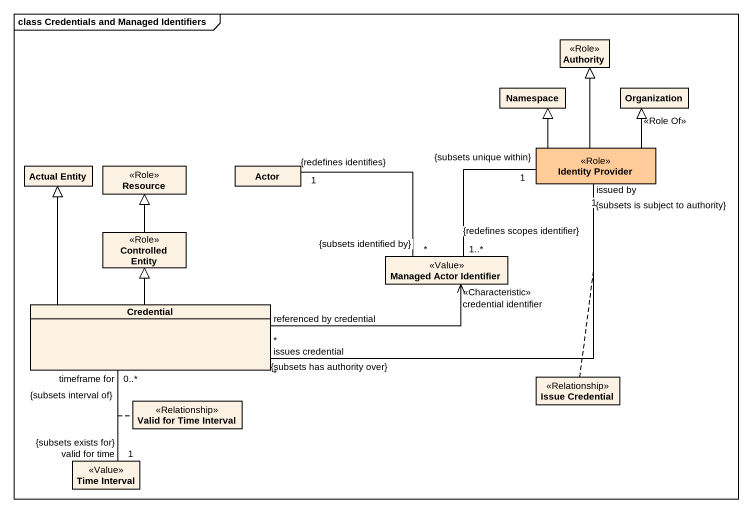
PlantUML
@startuml
mainframe class Credentials and Managed Identifiers
hide circle
hide empty members
class Authority <<Role>>
class "Namespace" as Namespace_
class Organization
class "Identity Provider" as Identity_Provider <<Role>> #FFCC99
class "Actual Entity" as Actual_Entity
class Resource <<Role>>
class "Actor" as Actor_
class "Controlled Entity" as Controlled_Entity <<Role>>
class "Managed Actor Identifier" as Managed_Actor_Identifier <<Value>>
class Credential
class "Issue Credential" as Issue_Credential <<Relationship>>
class "Valid for Time Interval" as Valid_for_Time_Interval <<Relationship>>
class "Time Interval" as Time_Interval <<Value>>
Identity_Provider -up-|> Authority
Identity_Provider -up-|> Namespace_
Identity_Provider -up-|> Organization : <<Role Of>>
Identity_Provider "1\n{subsets unique within}" -- "1..*\n{redefines scopes identifier}" Managed_Actor_Identifier
Identity_Provider "issued by\n1\n{subsets is subject to authority}" -left- "issues credential\n*\n{subsets has authority over}" Credential
(Identity_Provider, Credential) .. Issue_Credential
Controlled_Entity -up-|> Resource
Managed_Actor_Identifier "*\n{subsets identified by}" -left- "1\n{redefines identifies}" Actor_
Credential -up-|> Actual_Entity
Credential -up-|> Controlled_Entity
Credential "referenced by credential\n*" -right-> "credential identifier\n<<Characteristic>>" Managed_Actor_Identifier
Credential "0..*\ntimeframe for\n{subsets interval of}" -- "1\nvalid for time\n{subsets exists for}" Time_Interval
(Credential, Time_Interval) .. Valid_for_Time_Interval
@enduml
